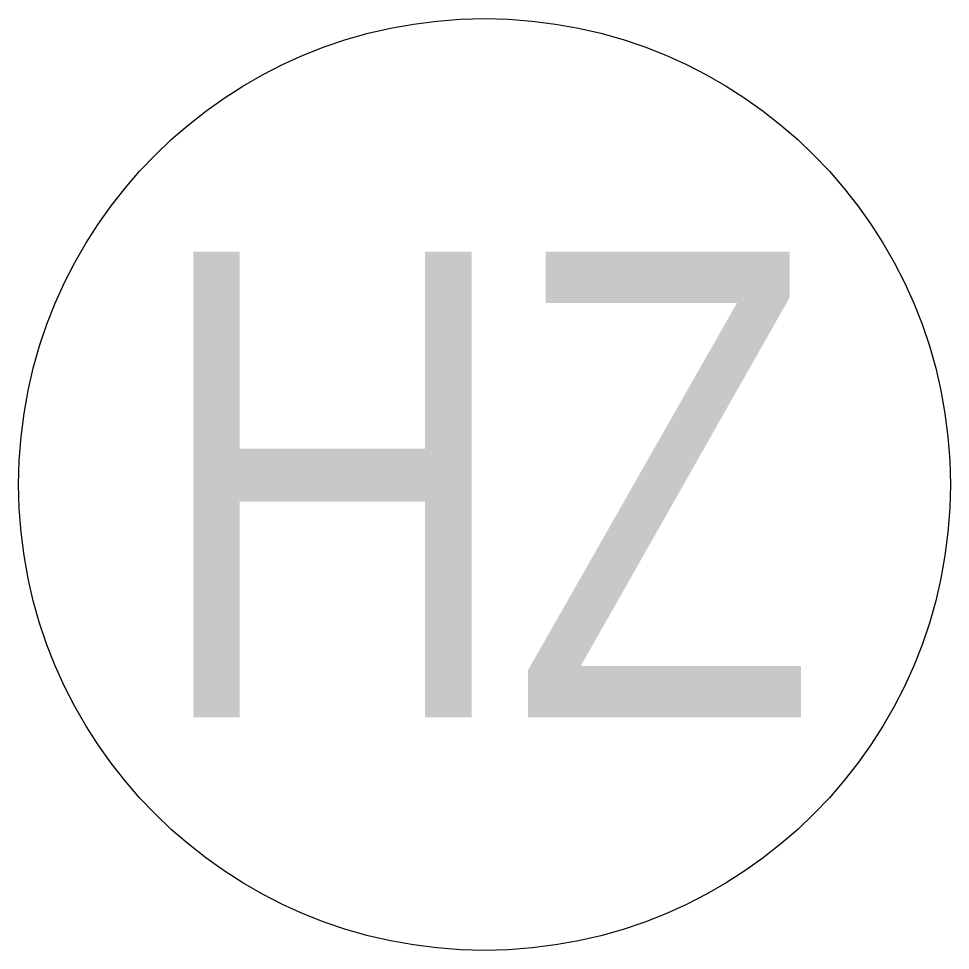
# Model space of a CAD drawing. Extents: x -2 to 2, y -2 to 2.
import ezdxf
from ezdxf.enums import TextEntityAlignment as Align

# ---------------------------------------------------------------- set-up
doc = ezdxf.new("R2010")
doc.units = 0
doc.layers.get('0').update_dxf_attribs({"linetype": 'CONTINUOUS'})

msp = doc.modelspace()

# ---------------------------------------------------------------- linework, layer by layer
at = {"color": 6}
msp.add_circle((0, 0), 2, dxfattribs=at)

# ---------------------------------------------------------------- texts
at = {"width": 0.8}
msp.add_attdef('HZ', text='24', height=2, dxfattribs=at).set_placement((0, 0), align=Align.MIDDLE_CENTER)

doc.saveas('drawing.dxf')
